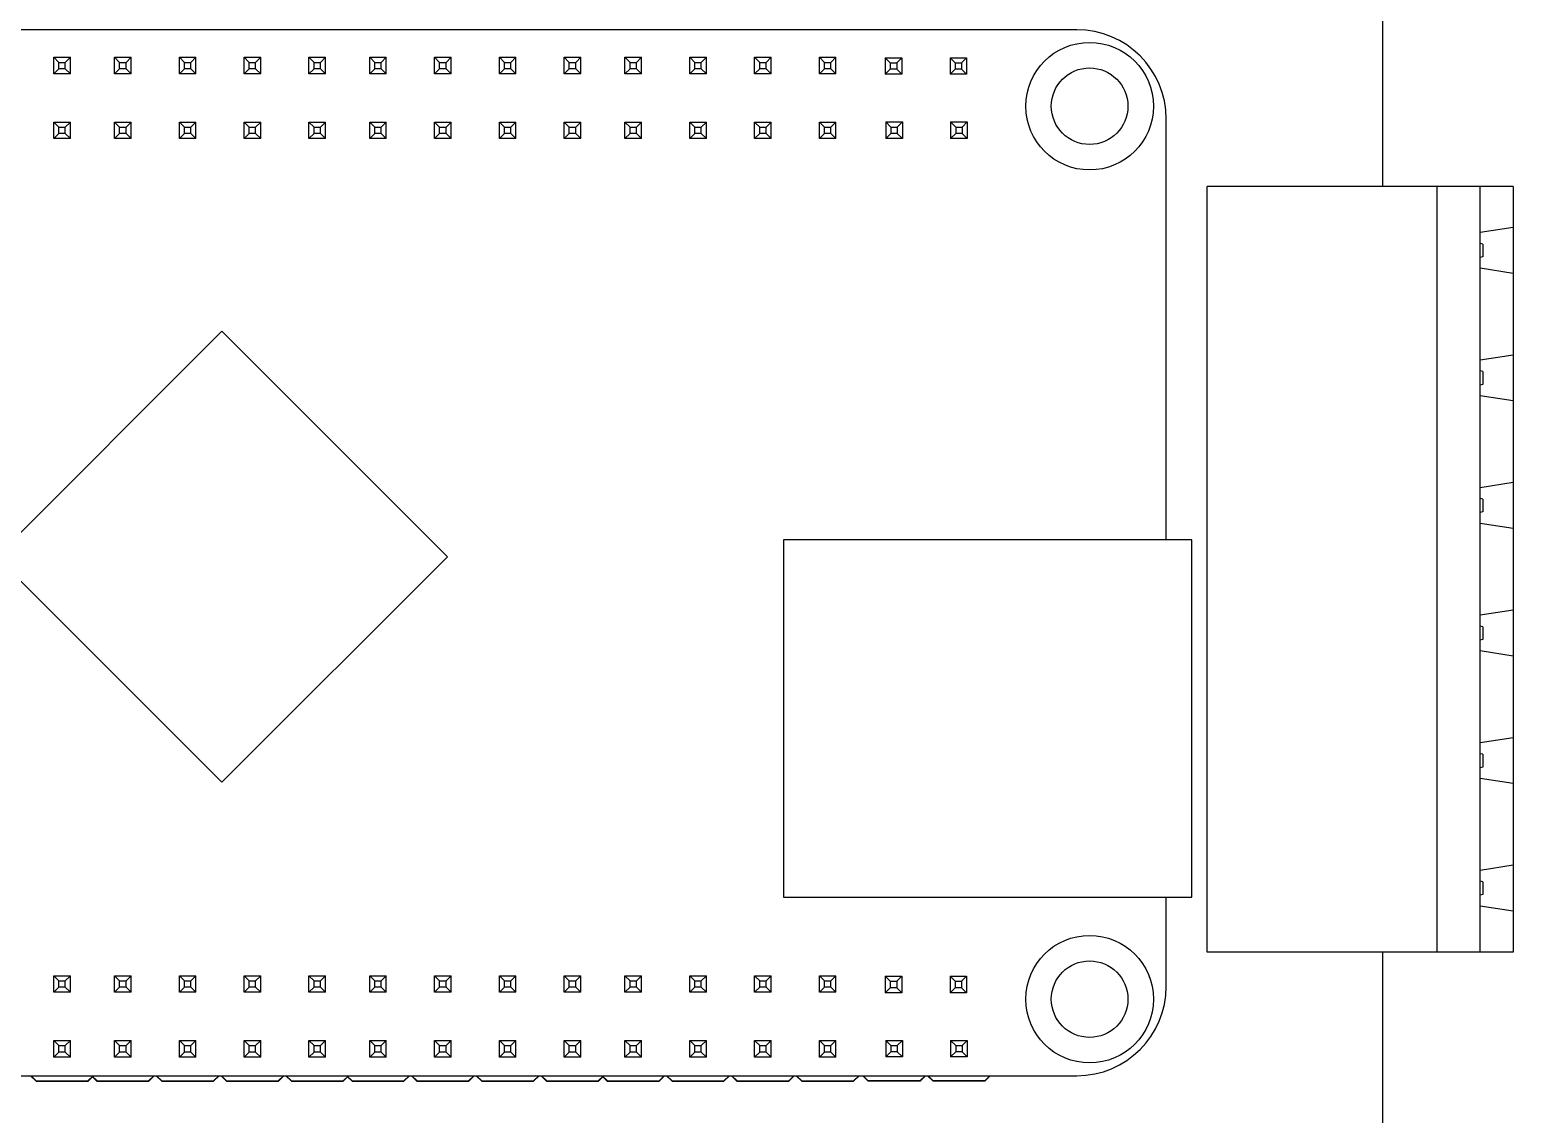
# Model space of a CAD drawing. Header units: millimetres. Extents: x 125 to 686, y 158 to 585.
# Drawn here: x 490.8 to 548.9, y 343 to 385.5 of the extents above; entities that cross this region are included whole.
import ezdxf

# ---------------------------------------------------------------- set-up
doc = ezdxf.new("R2010")
doc.units = ezdxf.units.MM

msp = doc.modelspace()

# ---------------------------------------------------------------- linework, layer by layer
at = {"color": 7, "linetype": 'Continuous', "lineweight": 25}
for p, q in [((543.787, 379.388), (543.787, 416.473)), ((531.799, 385.541), (469.799, 385.541)), ((491.911, 384.26), (491.711, 384.46)), ((491.711, 384.46), (492.361, 384.46)), ((491.711, 383.81), (491.711, 384.46)), ((492.161, 384.26), (492.361, 384.46)), ((492.361, 383.81), (492.361, 384.46)), ((494.291, 384.26), (494.091, 384.46)), ((494.091, 383.81), (494.091, 384.46)), ((494.091, 384.46), (494.741, 384.46)), ((494.541, 384.26), (494.741, 384.46)), ((494.741, 383.81), (494.741, 384.46)), ((496.831, 384.26), (496.631, 384.46)), ((496.631, 383.81), (496.631, 384.46)), ((496.631, 384.46), (497.281, 384.46)), ((497.081, 384.26), (497.281, 384.46)), ((497.281, 383.81), (497.281, 384.46)), ((499.371, 384.26), (499.171, 384.46)), ((499.171, 384.46), (499.821, 384.46)), ((499.171, 383.81), (499.171, 384.46)), ((499.621, 384.26), (499.821, 384.46)), ((499.821, 383.81), (499.821, 384.46)), ((501.911, 384.26), (501.711, 384.46)), ((501.711, 383.81), (501.711, 384.46)), ((501.711, 384.46), (502.361, 384.46)), ((502.161, 384.26), (502.361, 384.46)), ((502.361, 383.81), (502.361, 384.46)), ((504.291, 384.26), (504.091, 384.46)), ((504.091, 383.81), (504.091, 384.46)), ((504.091, 384.46), (504.741, 384.46)), ((504.541, 384.26), (504.741, 384.46)), ((504.741, 383.81), (504.741, 384.46)), ((506.831, 384.26), (506.631, 384.46)), ((506.631, 383.81), (506.631, 384.46)), ((506.631, 384.46), (507.281, 384.46)), ((507.081, 384.26), (507.281, 384.46)), ((507.281, 383.81), (507.281, 384.46)), ((509.371, 384.26), (509.171, 384.46)), ((509.171, 384.46), (509.821, 384.46)), ((509.171, 383.81), (509.171, 384.46)), ((509.621, 384.26), (509.821, 384.46)), ((509.821, 383.81), (509.821, 384.46)), ((511.911, 384.26), (511.711, 384.46)), ((511.711, 384.46), (512.361, 384.46)), ((511.711, 383.81), (511.711, 384.46)), ((512.161, 384.26), (512.361, 384.46)), ((512.361, 383.81), (512.361, 384.46)), ((514.291, 384.26), (514.091, 384.46)), ((514.091, 384.46), (514.741, 384.46)), ((514.091, 383.81), (514.091, 384.46)), ((514.541, 384.26), (514.741, 384.46)), ((514.741, 383.81), (514.741, 384.46)), ((516.831, 384.26), (516.631, 384.46)), ((516.631, 383.81), (516.631, 384.46)), ((516.631, 384.46), (517.281, 384.46)), ((517.081, 384.26), (517.281, 384.46)), ((517.281, 383.81), (517.281, 384.46)), ((519.371, 384.26), (519.171, 384.46)), ((519.171, 383.81), (519.171, 384.46)), ((519.171, 384.46), (519.821, 384.46)), ((519.621, 384.26), (519.821, 384.46)), ((519.821, 383.81), (519.821, 384.46)), ((521.911, 384.26), (521.711, 384.46)), ((521.711, 383.81), (521.711, 384.46)), ((521.711, 384.46), (522.361, 384.46)), ((522.161, 384.26), (522.361, 384.46)), ((522.361, 383.81), (522.361, 384.46)), ((524.489, 384.241), (524.289, 384.441)), ((524.289, 384.441), (524.939, 384.441)), ((524.289, 384.441), (524.289, 383.791)), ((524.939, 384.441), (524.739, 384.241)), ((524.939, 384.441), (524.939, 383.791)), ((527.029, 384.241), (526.829, 384.441)), ((526.829, 384.441), (526.829, 383.791)), ((526.829, 384.441), (527.479, 384.441)), ((527.479, 384.441), (527.279, 384.241)), ((527.479, 384.441), (527.479, 383.791)), ((491.711, 383.81), (491.911, 384.01)), ((492.361, 383.81), (491.711, 383.81)), ((491.911, 384.26), (492.161, 384.26)), ((491.911, 384.01), (491.911, 384.26)), ((492.161, 384.01), (491.911, 384.01)), ((492.161, 384.01), (492.161, 384.26)), ((492.161, 384.01), (492.361, 383.81)), ((494.091, 383.81), (494.291, 384.01)), ((494.741, 383.81), (494.091, 383.81)), ((494.291, 384.01), (494.291, 384.26)), ((494.291, 384.26), (494.541, 384.26)), ((494.541, 384.01), (494.291, 384.01)), ((494.541, 384.01), (494.541, 384.26)), ((494.541, 384.01), (494.741, 383.81)), ((496.631, 383.81), (496.831, 384.01)), ((497.281, 383.81), (496.631, 383.81)), ((496.831, 384.01), (496.831, 384.26)), ((496.831, 384.26), (497.081, 384.26)), ((497.081, 384.01), (496.831, 384.01)), ((497.081, 384.01), (497.081, 384.26)), ((497.081, 384.01), (497.281, 383.81)), ((499.171, 383.81), (499.371, 384.01)), ((499.821, 383.81), (499.171, 383.81)), ((499.371, 384.26), (499.621, 384.26)), ((499.371, 384.01), (499.371, 384.26)), ((499.621, 384.01), (499.371, 384.01)), ((499.621, 384.01), (499.621, 384.26)), ((499.621, 384.01), (499.821, 383.81)), ((501.711, 383.81), (501.911, 384.01)), ((502.361, 383.81), (501.711, 383.81)), ((501.911, 384.01), (501.911, 384.26)), ((501.911, 384.26), (502.161, 384.26)), ((502.161, 384.01), (501.911, 384.01)), ((502.161, 384.01), (502.161, 384.26)), ((502.161, 384.01), (502.361, 383.81)), ((504.091, 383.81), (504.291, 384.01)), ((504.741, 383.81), (504.091, 383.81)), ((504.291, 384.01), (504.291, 384.26)), ((504.291, 384.26), (504.541, 384.26)), ((504.541, 384.01), (504.291, 384.01)), ((504.541, 384.01), (504.541, 384.26)), ((504.541, 384.01), (504.741, 383.81)), ((506.631, 383.81), (506.831, 384.01)), ((507.281, 383.81), (506.631, 383.81)), ((506.831, 384.01), (506.831, 384.26)), ((506.831, 384.26), (507.081, 384.26)), ((507.081, 384.01), (506.831, 384.01)), ((507.081, 384.01), (507.081, 384.26)), ((507.081, 384.01), (507.281, 383.81)), ((509.171, 383.81), (509.371, 384.01)), ((509.821, 383.81), (509.171, 383.81)), ((509.371, 384.26), (509.621, 384.26)), ((509.371, 384.01), (509.371, 384.26)), ((509.621, 384.01), (509.371, 384.01)), ((509.621, 384.01), (509.621, 384.26)), ((509.621, 384.01), (509.821, 383.81)), ((511.711, 383.81), (511.911, 384.01)), ((512.361, 383.81), (511.711, 383.81)), ((511.911, 384.01), (511.911, 384.26)), ((511.911, 384.26), (512.161, 384.26)), ((512.161, 384.01), (511.911, 384.01)), ((512.161, 384.01), (512.161, 384.26)), ((512.161, 384.01), (512.361, 383.81)), ((514.091, 383.81), (514.291, 384.01)), ((514.741, 383.81), (514.091, 383.81)), ((514.291, 384.26), (514.541, 384.26)), ((514.291, 384.01), (514.291, 384.26)), ((514.541, 384.01), (514.291, 384.01)), ((514.541, 384.01), (514.541, 384.26)), ((514.541, 384.01), (514.741, 383.81)), ((516.631, 383.81), (516.831, 384.01)), ((517.281, 383.81), (516.631, 383.81)), ((516.831, 384.01), (516.831, 384.26)), ((516.831, 384.26), (517.081, 384.26)), ((517.081, 384.01), (516.831, 384.01)), ((517.081, 384.01), (517.081, 384.26)), ((517.081, 384.01), (517.281, 383.81)), ((519.171, 383.81), (519.371, 384.01)), ((519.821, 383.81), (519.171, 383.81)), ((519.371, 384.01), (519.371, 384.26)), ((519.371, 384.26), (519.621, 384.26)), ((519.621, 384.01), (519.371, 384.01)), ((519.621, 384.01), (519.621, 384.26)), ((519.621, 384.01), (519.821, 383.81)), ((521.711, 383.81), (521.911, 384.01)), ((522.361, 383.81), (521.711, 383.81)), ((521.911, 384.01), (521.911, 384.26)), ((521.911, 384.26), (522.161, 384.26)), ((522.161, 384.01), (521.911, 384.01)), ((522.161, 384.01), (522.161, 384.26)), ((522.161, 384.01), (522.361, 383.81)), ((524.489, 383.991), (524.289, 383.791)), ((524.939, 383.791), (524.289, 383.791)), ((524.489, 384.241), (524.739, 384.241)), ((524.489, 384.241), (524.489, 383.991)), ((524.739, 383.991), (524.489, 383.991)), ((524.739, 384.241), (524.739, 383.991)), ((524.739, 383.991), (524.939, 383.791)), ((527.029, 383.991), (526.829, 383.791)), ((527.479, 383.791), (526.829, 383.791)), ((527.029, 384.241), (527.029, 383.991)), ((527.029, 384.241), (527.279, 384.241)), ((527.279, 383.991), (527.029, 383.991)), ((527.279, 384.241), (527.279, 383.991)), ((527.279, 383.991), (527.479, 383.791)), ((535.299, 365.541), (535.299, 382.041)), ((491.911, 381.72), (491.711, 381.92)), ((491.711, 381.27), (491.711, 381.92)), ((491.711, 381.92), (492.361, 381.92)), ((491.711, 381.27), (491.911, 381.47)), ((491.911, 381.47), (491.911, 381.72)), ((491.911, 381.72), (492.161, 381.72)), ((492.161, 381.47), (491.911, 381.47)), ((492.161, 381.72), (492.361, 381.92)), ((492.161, 381.47), (492.161, 381.72)), ((492.161, 381.47), (492.361, 381.27)), ((492.361, 381.27), (492.361, 381.92)), ((494.291, 381.72), (494.091, 381.92)), ((494.091, 381.92), (494.741, 381.92)), ((494.091, 381.27), (494.091, 381.92)), ((494.091, 381.27), (494.291, 381.47)), ((494.291, 381.72), (494.541, 381.72)), ((494.291, 381.47), (494.291, 381.72)), ((494.541, 381.47), (494.291, 381.47)), ((494.541, 381.72), (494.741, 381.92)), ((494.541, 381.47), (494.541, 381.72)), ((494.541, 381.47), (494.741, 381.27)), ((494.741, 381.27), (494.741, 381.92)), ((496.831, 381.72), (496.631, 381.92)), ((496.631, 381.27), (496.631, 381.92)), ((496.631, 381.92), (497.281, 381.92)), ((496.631, 381.27), (496.831, 381.47)), ((496.831, 381.47), (496.831, 381.72)), ((496.831, 381.72), (497.081, 381.72)), ((497.081, 381.47), (496.831, 381.47)), ((497.081, 381.72), (497.281, 381.92)), ((497.081, 381.47), (497.081, 381.72)), ((497.081, 381.47), (497.281, 381.27)), ((497.281, 381.27), (497.281, 381.92)), ((499.371, 381.72), (499.171, 381.92)), ((499.171, 381.27), (499.171, 381.92)), ((499.171, 381.92), (499.821, 381.92)), ((499.171, 381.27), (499.371, 381.47)), ((499.371, 381.47), (499.371, 381.72)), ((499.371, 381.72), (499.621, 381.72)), ((499.621, 381.47), (499.371, 381.47)), ((499.621, 381.72), (499.821, 381.92)), ((499.621, 381.47), (499.621, 381.72)), ((499.621, 381.47), (499.821, 381.27)), ((499.821, 381.27), (499.821, 381.92)), ((501.911, 381.72), (501.711, 381.92)), ((501.711, 381.27), (501.711, 381.92)), ((501.711, 381.92), (502.361, 381.92)), ((501.711, 381.27), (501.911, 381.47)), ((501.911, 381.47), (501.911, 381.72)), ((501.911, 381.72), (502.161, 381.72)), ((502.161, 381.47), (501.911, 381.47)), ((502.161, 381.72), (502.361, 381.92)), ((502.161, 381.47), (502.161, 381.72)), ((502.161, 381.47), (502.361, 381.27)), ((502.361, 381.27), (502.361, 381.92)), ((504.291, 381.72), (504.091, 381.92)), ((504.091, 381.27), (504.091, 381.92)), ((504.091, 381.92), (504.741, 381.92)), ((504.091, 381.27), (504.291, 381.47)), ((504.291, 381.47), (504.291, 381.72)), ((504.291, 381.72), (504.541, 381.72)), ((504.541, 381.47), (504.291, 381.47)), ((504.541, 381.72), (504.741, 381.92)), ((504.541, 381.47), (504.541, 381.72)), ((504.541, 381.47), (504.741, 381.27)), ((504.741, 381.27), (504.741, 381.92)), ((506.831, 381.72), (506.631, 381.92)), ((506.631, 381.92), (507.281, 381.92)), ((506.631, 381.27), (506.631, 381.92)), ((506.631, 381.27), (506.831, 381.47)), ((506.831, 381.47), (506.831, 381.72)), ((506.831, 381.72), (507.081, 381.72)), ((507.081, 381.47), (506.831, 381.47)), ((507.081, 381.72), (507.281, 381.92)), ((507.081, 381.47), (507.081, 381.72)), ((507.081, 381.47), (507.281, 381.27)), ((507.281, 381.27), (507.281, 381.92)), ((509.371, 381.72), (509.171, 381.92)), ((509.171, 381.27), (509.171, 381.92)), ((509.171, 381.92), (509.821, 381.92)), ((509.171, 381.27), (509.371, 381.47)), ((509.371, 381.47), (509.371, 381.72)), ((509.371, 381.72), (509.621, 381.72)), ((509.621, 381.47), (509.371, 381.47)), ((509.621, 381.72), (509.821, 381.92)), ((509.621, 381.47), (509.621, 381.72)), ((509.621, 381.47), (509.821, 381.27)), ((509.821, 381.27), (509.821, 381.92)), ((511.911, 381.72), (511.711, 381.92)), ((511.711, 381.27), (511.711, 381.92)), ((511.711, 381.92), (512.361, 381.92)), ((511.711, 381.27), (511.911, 381.47)), ((511.911, 381.47), (511.911, 381.72)), ((511.911, 381.72), (512.161, 381.72)), ((512.161, 381.47), (511.911, 381.47)), ((512.161, 381.72), (512.361, 381.92)), ((512.161, 381.47), (512.161, 381.72)), ((512.161, 381.47), (512.361, 381.27)), ((512.361, 381.27), (512.361, 381.92)), ((514.291, 381.72), (514.091, 381.92)), ((514.091, 381.27), (514.091, 381.92)), ((514.091, 381.92), (514.741, 381.92)), ((514.091, 381.27), (514.291, 381.47)), ((514.291, 381.47), (514.291, 381.72)), ((514.291, 381.72), (514.541, 381.72)), ((514.541, 381.47), (514.291, 381.47)), ((514.541, 381.72), (514.741, 381.92)), ((514.541, 381.47), (514.541, 381.72)), ((514.541, 381.47), (514.741, 381.27)), ((514.741, 381.27), (514.741, 381.92)), ((516.831, 381.72), (516.631, 381.92)), ((516.631, 381.27), (516.631, 381.92)), ((516.631, 381.92), (517.281, 381.92)), ((516.631, 381.27), (516.831, 381.47)), ((516.831, 381.47), (516.831, 381.72)), ((516.831, 381.72), (517.081, 381.72)), ((517.081, 381.47), (516.831, 381.47)), ((517.081, 381.72), (517.281, 381.92)), ((517.081, 381.47), (517.081, 381.72)), ((517.081, 381.47), (517.281, 381.27)), ((517.281, 381.27), (517.281, 381.92)), ((519.371, 381.72), (519.171, 381.92)), ((519.171, 381.27), (519.171, 381.92)), ((519.171, 381.92), (519.821, 381.92)), ((519.171, 381.27), (519.371, 381.47)), ((519.371, 381.47), (519.371, 381.72)), ((519.371, 381.72), (519.621, 381.72)), ((519.621, 381.47), (519.371, 381.47)), ((519.621, 381.72), (519.821, 381.92)), ((519.621, 381.47), (519.621, 381.72)), ((519.621, 381.47), (519.821, 381.27)), ((519.821, 381.27), (519.821, 381.92)), ((521.911, 381.72), (521.711, 381.92)), ((521.711, 381.27), (521.711, 381.92)), ((521.711, 381.92), (522.361, 381.92)), ((521.711, 381.27), (521.911, 381.47)), ((521.911, 381.47), (521.911, 381.72)), ((521.911, 381.72), (522.161, 381.72)), ((522.161, 381.47), (521.911, 381.47)), ((522.161, 381.72), (522.361, 381.92)), ((522.161, 381.47), (522.161, 381.72)), ((522.161, 381.47), (522.361, 381.27)), ((522.361, 381.27), (522.361, 381.92)), ((524.514, 381.726), (524.314, 381.926)), ((524.314, 381.926), (524.964, 381.926)), ((524.314, 381.926), (524.314, 381.276)), ((524.514, 381.476), (524.314, 381.276)), ((524.514, 381.726), (524.764, 381.726)), ((524.514, 381.726), (524.514, 381.476)), ((524.764, 381.476), (524.514, 381.476)), ((524.964, 381.926), (524.764, 381.726)), ((524.764, 381.726), (524.764, 381.476)), ((524.764, 381.476), (524.964, 381.276)), ((524.964, 381.926), (524.964, 381.276)), ((527.054, 381.726), (526.854, 381.926)), ((526.854, 381.926), (526.854, 381.276)), ((526.854, 381.926), (527.504, 381.926)), ((527.054, 381.476), (526.854, 381.276)), ((527.054, 381.726), (527.054, 381.476)), ((527.054, 381.726), (527.304, 381.726)), ((527.304, 381.476), (527.054, 381.476)), ((527.504, 381.926), (527.304, 381.726)), ((527.304, 381.726), (527.304, 381.476)), ((527.304, 381.476), (527.504, 381.276)), ((527.504, 381.926), (527.504, 381.276)), ((492.361, 381.27), (491.711, 381.27)), ((494.741, 381.27), (494.091, 381.27)), ((497.281, 381.27), (496.631, 381.27)), ((499.821, 381.27), (499.171, 381.27)), ((502.361, 381.27), (501.711, 381.27)), ((504.741, 381.27), (504.091, 381.27)), ((507.281, 381.27), (506.631, 381.27)), ((509.821, 381.27), (509.171, 381.27)), ((512.361, 381.27), (511.711, 381.27)), ((514.741, 381.27), (514.091, 381.27)), ((517.281, 381.27), (516.631, 381.27)), ((519.821, 381.27), (519.171, 381.27)), ((522.361, 381.27), (521.711, 381.27)), ((524.964, 381.276), (524.314, 381.276)), ((527.504, 381.276), (526.854, 381.276)), ((548.902, 379.388), (536.902, 379.388)), ((536.902, 349.388), (536.902, 379.388)), ((545.902, 379.388), (545.902, 349.388)), ((547.602, 349.388), (547.602, 379.388)), ((548.902, 379.388), (548.902, 349.388)), ((548.902, 377.788), (547.602, 377.588)), ((547.702, 377.138), (547.602, 377.163)), ((547.702, 377.138), (547.702, 376.638)), ((547.702, 376.638), (547.602, 376.613)), ((548.902, 375.988), (547.602, 376.188)), ((498.299, 373.719), (489.46, 364.88)), ((507.138, 364.88), (498.299, 373.719)), ((548.902, 372.788), (547.602, 372.588)), ((547.702, 372.138), (547.602, 372.163)), ((547.702, 372.138), (547.702, 371.638)), ((547.702, 371.638), (547.602, 371.613)), ((548.902, 370.988), (547.602, 371.188)), ((548.902, 367.788), (547.602, 367.588)), ((547.702, 367.138), (547.602, 367.163)), ((547.702, 367.138), (547.702, 366.638)), ((547.702, 366.638), (547.602, 366.613)), ((548.902, 365.988), (547.602, 366.188)), ((520.299, 365.541), (520.299, 351.541)), ((536.299, 365.541), (520.299, 365.541)), ((536.299, 351.541), (536.299, 365.541)), ((489.46, 364.88), (498.299, 356.041)), ((498.299, 356.041), (507.138, 364.88)), ((548.902, 362.788), (547.602, 362.588)), ((547.702, 362.138), (547.602, 362.163)), ((547.702, 361.638), (547.602, 361.613)), ((547.702, 362.138), (547.702, 361.638)), ((548.902, 360.988), (547.602, 361.188)), ((548.902, 357.788), (547.602, 357.588)), ((547.702, 357.138), (547.602, 357.163)), ((547.702, 357.138), (547.702, 356.638)), ((547.702, 356.638), (547.602, 356.613)), ((548.902, 355.988), (547.602, 356.188)), ((548.902, 352.788), (547.602, 352.588)), ((547.702, 352.138), (547.602, 352.163)), ((547.702, 352.138), (547.702, 351.638)), ((520.299, 351.541), (536.299, 351.541)), ((535.299, 348.041), (535.299, 351.541)), ((547.702, 351.638), (547.602, 351.613)), ((548.902, 350.988), (547.602, 351.188)), ((548.902, 349.388), (536.902, 349.388)), ((543.787, 306.473), (543.787, 349.388)), ((491.911, 348.26), (491.711, 348.46)), ((491.711, 348.46), (492.361, 348.46)), ((491.711, 347.81), (491.711, 348.46)), ((491.911, 348.26), (492.161, 348.26)), ((491.911, 348.01), (491.911, 348.26)), ((492.161, 348.26), (492.361, 348.46)), ((492.161, 348.01), (492.161, 348.26)), ((492.361, 347.81), (492.361, 348.46)), ((494.291, 348.26), (494.091, 348.46)), ((494.091, 348.46), (494.741, 348.46)), ((494.091, 347.81), (494.091, 348.46)), ((494.291, 348.01), (494.291, 348.26)), ((494.291, 348.26), (494.541, 348.26)), ((494.541, 348.26), (494.741, 348.46)), ((494.541, 348.01), (494.541, 348.26)), ((494.741, 347.81), (494.741, 348.46)), ((496.831, 348.26), (496.631, 348.46)), ((496.631, 348.46), (497.281, 348.46)), ((496.631, 347.81), (496.631, 348.46)), ((496.831, 348.01), (496.831, 348.26)), ((496.831, 348.26), (497.081, 348.26)), ((497.081, 348.26), (497.281, 348.46)), ((497.081, 348.01), (497.081, 348.26)), ((497.281, 347.81), (497.281, 348.46)), ((499.371, 348.26), (499.171, 348.46)), ((499.171, 348.46), (499.821, 348.46)), ((499.171, 347.81), (499.171, 348.46)), ((499.371, 348.01), (499.371, 348.26)), ((499.371, 348.26), (499.621, 348.26)), ((499.621, 348.26), (499.821, 348.46)), ((499.621, 348.01), (499.621, 348.26)), ((499.821, 347.81), (499.821, 348.46)), ((501.911, 348.26), (501.711, 348.46)), ((501.711, 348.46), (502.361, 348.46)), ((501.711, 347.81), (501.711, 348.46)), ((501.911, 348.01), (501.911, 348.26)), ((501.911, 348.26), (502.161, 348.26)), ((502.161, 348.26), (502.361, 348.46)), ((502.161, 348.01), (502.161, 348.26)), ((502.361, 347.81), (502.361, 348.46)), ((504.291, 348.26), (504.091, 348.46)), ((504.091, 348.46), (504.741, 348.46)), ((504.091, 347.81), (504.091, 348.46)), ((504.291, 348.26), (504.541, 348.26)), ((504.291, 348.01), (504.291, 348.26)), ((504.541, 348.26), (504.741, 348.46)), ((504.541, 348.01), (504.541, 348.26)), ((504.741, 347.81), (504.741, 348.46)), ((506.831, 348.26), (506.631, 348.46)), ((506.631, 347.81), (506.631, 348.46)), ((506.631, 348.46), (507.281, 348.46)), ((506.831, 348.01), (506.831, 348.26)), ((506.831, 348.26), (507.081, 348.26)), ((507.081, 348.26), (507.281, 348.46)), ((507.081, 348.01), (507.081, 348.26)), ((507.281, 347.81), (507.281, 348.46)), ((509.371, 348.26), (509.171, 348.46)), ((509.171, 348.46), (509.821, 348.46)), ((509.171, 347.81), (509.171, 348.46)), ((509.371, 348.26), (509.621, 348.26)), ((509.371, 348.01), (509.371, 348.26)), ((509.621, 348.26), (509.821, 348.46)), ((509.621, 348.01), (509.621, 348.26)), ((509.821, 347.81), (509.821, 348.46)), ((511.911, 348.26), (511.711, 348.46)), ((511.711, 348.46), (512.361, 348.46)), ((511.711, 347.81), (511.711, 348.46)), ((511.911, 348.26), (512.161, 348.26)), ((511.911, 348.01), (511.911, 348.26)), ((512.161, 348.26), (512.361, 348.46)), ((512.161, 348.01), (512.161, 348.26)), ((512.361, 347.81), (512.361, 348.46)), ((514.291, 348.26), (514.091, 348.46)), ((514.091, 347.81), (514.091, 348.46)), ((514.091, 348.46), (514.741, 348.46)), ((514.291, 348.01), (514.291, 348.26)), ((514.291, 348.26), (514.541, 348.26)), ((514.541, 348.26), (514.741, 348.46)), ((514.541, 348.01), (514.541, 348.26)), ((514.741, 347.81), (514.741, 348.46)), ((516.831, 348.26), (516.631, 348.46)), ((516.631, 347.81), (516.631, 348.46)), ((516.631, 348.46), (517.281, 348.46)), ((516.831, 348.01), (516.831, 348.26)), ((516.831, 348.26), (517.081, 348.26)), ((517.081, 348.26), (517.281, 348.46)), ((517.081, 348.01), (517.081, 348.26)), ((517.281, 347.81), (517.281, 348.46)), ((519.371, 348.26), (519.171, 348.46)), ((519.171, 347.81), (519.171, 348.46)), ((519.171, 348.46), (519.821, 348.46)), ((519.371, 348.01), (519.371, 348.26)), ((519.371, 348.26), (519.621, 348.26)), ((519.621, 348.26), (519.821, 348.46)), ((519.621, 348.01), (519.621, 348.26)), ((519.821, 347.81), (519.821, 348.46)), ((521.911, 348.26), (521.711, 348.46)), ((521.711, 348.46), (522.361, 348.46)), ((521.711, 347.81), (521.711, 348.46)), ((521.911, 348.01), (521.911, 348.26)), ((521.911, 348.26), (522.161, 348.26)), ((522.161, 348.26), (522.361, 348.46)), ((522.161, 348.01), (522.161, 348.26)), ((522.361, 347.81), (522.361, 348.46)), ((524.489, 348.241), (524.289, 348.441)), ((524.289, 348.441), (524.939, 348.441)), ((524.289, 348.441), (524.289, 347.791)), ((524.489, 348.241), (524.739, 348.241)), ((524.489, 348.241), (524.489, 347.991)), ((524.939, 348.441), (524.739, 348.241)), ((524.739, 348.241), (524.739, 347.991)), ((524.939, 348.441), (524.939, 347.791)), ((527.029, 348.241), (526.829, 348.441)), ((526.829, 348.441), (526.829, 347.791)), ((526.829, 348.441), (527.479, 348.441)), ((527.029, 348.241), (527.029, 347.991)), ((527.029, 348.241), (527.279, 348.241)), ((527.479, 348.441), (527.279, 348.241)), ((527.279, 348.241), (527.279, 347.991)), ((527.479, 348.441), (527.479, 347.791)), ((491.711, 347.81), (491.911, 348.01)), ((492.361, 347.81), (491.711, 347.81)), ((492.161, 348.01), (491.911, 348.01)), ((492.161, 348.01), (492.361, 347.81)), ((494.091, 347.81), (494.291, 348.01)), ((494.741, 347.81), (494.091, 347.81)), ((494.541, 348.01), (494.291, 348.01)), ((494.541, 348.01), (494.741, 347.81)), ((496.631, 347.81), (496.831, 348.01)), ((497.281, 347.81), (496.631, 347.81)), ((497.081, 348.01), (496.831, 348.01)), ((497.081, 348.01), (497.281, 347.81)), ((499.171, 347.81), (499.371, 348.01)), ((499.821, 347.81), (499.171, 347.81)), ((499.621, 348.01), (499.371, 348.01)), ((499.621, 348.01), (499.821, 347.81)), ((501.711, 347.81), (501.911, 348.01)), ((502.361, 347.81), (501.711, 347.81)), ((502.161, 348.01), (501.911, 348.01)), ((502.161, 348.01), (502.361, 347.81)), ((504.091, 347.81), (504.291, 348.01)), ((504.741, 347.81), (504.091, 347.81)), ((504.541, 348.01), (504.291, 348.01)), ((504.541, 348.01), (504.741, 347.81)), ((506.631, 347.81), (506.831, 348.01)), ((507.281, 347.81), (506.631, 347.81)), ((507.081, 348.01), (506.831, 348.01)), ((507.081, 348.01), (507.281, 347.81)), ((509.171, 347.81), (509.371, 348.01)), ((509.821, 347.81), (509.171, 347.81)), ((509.621, 348.01), (509.371, 348.01)), ((509.621, 348.01), (509.821, 347.81)), ((511.711, 347.81), (511.911, 348.01)), ((512.361, 347.81), (511.711, 347.81)), ((512.161, 348.01), (511.911, 348.01)), ((512.161, 348.01), (512.361, 347.81)), ((514.091, 347.81), (514.291, 348.01)), ((514.741, 347.81), (514.091, 347.81)), ((514.541, 348.01), (514.291, 348.01)), ((514.541, 348.01), (514.741, 347.81)), ((516.631, 347.81), (516.831, 348.01)), ((517.281, 347.81), (516.631, 347.81)), ((517.081, 348.01), (516.831, 348.01)), ((517.081, 348.01), (517.281, 347.81)), ((519.171, 347.81), (519.371, 348.01)), ((519.821, 347.81), (519.171, 347.81)), ((519.621, 348.01), (519.371, 348.01)), ((519.621, 348.01), (519.821, 347.81)), ((521.711, 347.81), (521.911, 348.01)), ((522.361, 347.81), (521.711, 347.81)), ((522.161, 348.01), (521.911, 348.01)), ((522.161, 348.01), (522.361, 347.81)), ((524.489, 347.991), (524.289, 347.791)), ((524.939, 347.791), (524.289, 347.791)), ((524.739, 347.991), (524.489, 347.991)), ((524.739, 347.991), (524.939, 347.791)), ((527.029, 347.991), (526.829, 347.791)), ((527.479, 347.791), (526.829, 347.791)), ((527.279, 347.991), (527.029, 347.991)), ((527.279, 347.991), (527.479, 347.791)), ((491.911, 345.72), (491.711, 345.92)), ((491.711, 345.92), (492.361, 345.92)), ((491.711, 345.27), (491.711, 345.92)), ((492.161, 345.72), (492.361, 345.92)), ((492.361, 345.27), (492.361, 345.92)), ((494.291, 345.72), (494.091, 345.92)), ((494.091, 345.92), (494.741, 345.92)), ((494.091, 345.27), (494.091, 345.92)), ((494.541, 345.72), (494.741, 345.92)), ((494.741, 345.27), (494.741, 345.92)), ((496.831, 345.72), (496.631, 345.92)), ((496.631, 345.27), (496.631, 345.92)), ((496.631, 345.92), (497.281, 345.92)), ((497.081, 345.72), (497.281, 345.92)), ((497.281, 345.27), (497.281, 345.92)), ((499.371, 345.72), (499.171, 345.92)), ((499.171, 345.27), (499.171, 345.92)), ((499.171, 345.92), (499.821, 345.92)), ((499.621, 345.72), (499.821, 345.92)), ((499.821, 345.27), (499.821, 345.92)), ((501.911, 345.72), (501.711, 345.92)), ((501.711, 345.92), (502.361, 345.92)), ((501.711, 345.27), (501.711, 345.92)), ((502.161, 345.72), (502.361, 345.92)), ((502.361, 345.27), (502.361, 345.92)), ((504.291, 345.72), (504.091, 345.92)), ((504.091, 345.92), (504.741, 345.92)), ((504.091, 345.27), (504.091, 345.92)), ((504.541, 345.72), (504.741, 345.92)), ((504.741, 345.27), (504.741, 345.92)), ((506.831, 345.72), (506.631, 345.92)), ((506.631, 345.92), (507.281, 345.92)), ((506.631, 345.27), (506.631, 345.92)), ((507.081, 345.72), (507.281, 345.92)), ((507.281, 345.27), (507.281, 345.92)), ((509.371, 345.72), (509.171, 345.92)), ((509.171, 345.27), (509.171, 345.92)), ((509.171, 345.92), (509.821, 345.92)), ((509.621, 345.72), (509.821, 345.92)), ((509.821, 345.27), (509.821, 345.92)), ((511.911, 345.72), (511.711, 345.92)), ((511.711, 345.92), (512.361, 345.92)), ((511.711, 345.27), (511.711, 345.92)), ((512.161, 345.72), (512.361, 345.92)), ((512.361, 345.27), (512.361, 345.92)), ((514.291, 345.72), (514.091, 345.92)), ((514.091, 345.92), (514.741, 345.92)), ((514.091, 345.27), (514.091, 345.92)), ((514.541, 345.72), (514.741, 345.92)), ((514.741, 345.27), (514.741, 345.92)), ((516.831, 345.72), (516.631, 345.92)), ((516.631, 345.92), (517.281, 345.92)), ((516.631, 345.27), (516.631, 345.92)), ((517.081, 345.72), (517.281, 345.92)), ((517.281, 345.27), (517.281, 345.92)), ((519.371, 345.72), (519.171, 345.92)), ((519.171, 345.27), (519.171, 345.92)), ((519.171, 345.92), (519.821, 345.92)), ((519.621, 345.72), (519.821, 345.92)), ((519.821, 345.27), (519.821, 345.92)), ((521.911, 345.72), (521.711, 345.92)), ((521.711, 345.92), (522.361, 345.92)), ((521.711, 345.27), (521.711, 345.92)), ((522.161, 345.72), (522.361, 345.92)), ((522.361, 345.27), (522.361, 345.92)), ((524.514, 345.726), (524.314, 345.926)), ((524.314, 345.926), (524.964, 345.926)), ((524.314, 345.926), (524.314, 345.276)), ((524.964, 345.926), (524.764, 345.726)), ((524.964, 345.926), (524.964, 345.276)), ((527.054, 345.726), (526.854, 345.926)), ((526.854, 345.926), (527.504, 345.926)), ((526.854, 345.926), (526.854, 345.276)), ((527.504, 345.926), (527.304, 345.726)), ((527.504, 345.926), (527.504, 345.276)), ((491.711, 345.27), (491.911, 345.47)), ((491.911, 345.72), (492.161, 345.72)), ((491.911, 345.47), (491.911, 345.72)), ((492.161, 345.47), (491.911, 345.47)), ((492.161, 345.47), (492.161, 345.72)), ((492.161, 345.47), (492.361, 345.27)), ((494.091, 345.27), (494.291, 345.47)), ((494.291, 345.72), (494.541, 345.72)), ((494.291, 345.47), (494.291, 345.72)), ((494.541, 345.47), (494.291, 345.47)), ((494.541, 345.47), (494.541, 345.72)), ((494.541, 345.47), (494.741, 345.27)), ((496.631, 345.27), (496.831, 345.47)), ((496.831, 345.47), (496.831, 345.72)), ((496.831, 345.72), (497.081, 345.72)), ((497.081, 345.47), (496.831, 345.47)), ((497.081, 345.47), (497.081, 345.72)), ((497.081, 345.47), (497.281, 345.27)), ((499.171, 345.27), (499.371, 345.47)), ((499.371, 345.47), (499.371, 345.72)), ((499.371, 345.72), (499.621, 345.72)), ((499.621, 345.47), (499.371, 345.47)), ((499.621, 345.47), (499.621, 345.72)), ((499.621, 345.47), (499.821, 345.27)), ((501.711, 345.27), (501.911, 345.47)), ((501.911, 345.72), (502.161, 345.72)), ((501.911, 345.47), (501.911, 345.72)), ((502.161, 345.47), (501.911, 345.47)), ((502.161, 345.47), (502.161, 345.72)), ((502.161, 345.47), (502.361, 345.27)), ((504.091, 345.27), (504.291, 345.47)), ((504.291, 345.72), (504.541, 345.72)), ((504.291, 345.47), (504.291, 345.72)), ((504.541, 345.47), (504.291, 345.47)), ((504.541, 345.47), (504.541, 345.72)), ((504.541, 345.47), (504.741, 345.27)), ((506.631, 345.27), (506.831, 345.47)), ((506.831, 345.72), (507.081, 345.72)), ((506.831, 345.47), (506.831, 345.72)), ((507.081, 345.47), (506.831, 345.47)), ((507.081, 345.47), (507.081, 345.72)), ((507.081, 345.47), (507.281, 345.27)), ((509.171, 345.27), (509.371, 345.47)), ((509.371, 345.47), (509.371, 345.72)), ((509.371, 345.72), (509.621, 345.72)), ((509.621, 345.47), (509.371, 345.47)), ((509.621, 345.47), (509.621, 345.72)), ((509.621, 345.47), (509.821, 345.27)), ((511.711, 345.27), (511.911, 345.47)), ((511.911, 345.72), (512.161, 345.72)), ((511.911, 345.47), (511.911, 345.72)), ((512.161, 345.47), (511.911, 345.47)), ((512.161, 345.47), (512.161, 345.72)), ((512.161, 345.47), (512.361, 345.27)), ((514.091, 345.27), (514.291, 345.47)), ((514.291, 345.72), (514.541, 345.72)), ((514.291, 345.47), (514.291, 345.72)), ((514.541, 345.47), (514.291, 345.47)), ((514.541, 345.47), (514.541, 345.72)), ((514.541, 345.47), (514.741, 345.27)), ((516.631, 345.27), (516.831, 345.47)), ((516.831, 345.72), (517.081, 345.72)), ((516.831, 345.47), (516.831, 345.72)), ((517.081, 345.47), (516.831, 345.47)), ((517.081, 345.47), (517.081, 345.72)), ((517.081, 345.47), (517.281, 345.27)), ((519.171, 345.27), (519.371, 345.47)), ((519.371, 345.47), (519.371, 345.72)), ((519.371, 345.72), (519.621, 345.72)), ((519.621, 345.47), (519.371, 345.47)), ((519.621, 345.47), (519.621, 345.72)), ((519.621, 345.47), (519.821, 345.27)), ((521.711, 345.27), (521.911, 345.47)), ((521.911, 345.72), (522.161, 345.72)), ((521.911, 345.47), (521.911, 345.72)), ((522.161, 345.47), (521.911, 345.47)), ((522.161, 345.47), (522.161, 345.72)), ((522.161, 345.47), (522.361, 345.27)), ((524.514, 345.476), (524.314, 345.276)), ((524.514, 345.726), (524.514, 345.476)), ((524.514, 345.726), (524.764, 345.726)), ((524.764, 345.476), (524.514, 345.476)), ((524.764, 345.726), (524.764, 345.476)), ((524.764, 345.476), (524.964, 345.276)), ((527.054, 345.476), (526.854, 345.276)), ((527.054, 345.726), (527.304, 345.726)), ((527.054, 345.726), (527.054, 345.476)), ((527.304, 345.476), (527.054, 345.476)), ((527.304, 345.726), (527.304, 345.476)), ((527.304, 345.476), (527.504, 345.276)), ((492.361, 345.27), (491.711, 345.27)), ((494.741, 345.27), (494.091, 345.27)), ((497.281, 345.27), (496.631, 345.27)), ((499.821, 345.27), (499.171, 345.27)), ((502.361, 345.27), (501.711, 345.27)), ((504.741, 345.27), (504.091, 345.27)), ((507.281, 345.27), (506.631, 345.27)), ((509.821, 345.27), (509.171, 345.27)), ((512.361, 345.27), (511.711, 345.27)), ((514.741, 345.27), (514.091, 345.27)), ((517.281, 345.27), (516.631, 345.27)), ((519.821, 345.27), (519.171, 345.27)), ((522.361, 345.27), (521.711, 345.27)), ((524.964, 345.276), (524.314, 345.276)), ((527.504, 345.276), (526.854, 345.276)), ((469.799, 344.541), (531.799, 344.541)), ((490.805, 344.541), (491.02, 344.325)), ((490.819, 344.541), (491.025, 344.335)), ((491.025, 344.335), (491.02, 344.325)), ((491.02, 344.325), (493.052, 344.325)), ((491.025, 344.335), (493.048, 344.335)), ((493.254, 344.541), (493.048, 344.335)), ((493.048, 344.335), (493.052, 344.325)), ((493.226, 344.499), (493.052, 344.325)), ((493.199, 344.541), (493.405, 344.335)), ((493.226, 344.499), (493.4, 344.325)), ((493.405, 344.335), (493.4, 344.325)), ((493.4, 344.325), (495.432, 344.325)), ((493.405, 344.335), (495.428, 344.335)), ((495.634, 344.541), (495.428, 344.335)), ((495.428, 344.335), (495.432, 344.325)), ((495.648, 344.541), (495.432, 344.325)), ((495.725, 344.541), (495.94, 344.325)), ((495.739, 344.541), (495.945, 344.335)), ((495.945, 344.335), (495.94, 344.325)), ((495.94, 344.325), (497.972, 344.325)), ((495.945, 344.335), (497.968, 344.335)), ((498.174, 344.541), (497.968, 344.335)), ((497.968, 344.335), (497.972, 344.325)), ((498.188, 344.541), (497.972, 344.325)), ((498.265, 344.541), (498.48, 344.325)), ((498.279, 344.541), (498.485, 344.335)), ((498.485, 344.335), (498.48, 344.325)), ((498.48, 344.325), (500.512, 344.325)), ((498.485, 344.335), (500.508, 344.335)), ((500.714, 344.541), (500.508, 344.335)), ((500.508, 344.335), (500.512, 344.325)), ((500.728, 344.541), (500.512, 344.325)), ((500.805, 344.541), (501.02, 344.325)), ((500.819, 344.541), (501.025, 344.335)), ((501.025, 344.335), (501.02, 344.325)), ((501.02, 344.325), (503.052, 344.325)), ((501.025, 344.335), (503.048, 344.335)), ((503.254, 344.541), (503.048, 344.335)), ((503.048, 344.335), (503.052, 344.325)), ((503.226, 344.499), (503.052, 344.325)), ((503.199, 344.541), (503.405, 344.335)), ((503.226, 344.499), (503.4, 344.325)), ((503.405, 344.335), (503.4, 344.325)), ((503.4, 344.325), (505.432, 344.325)), ((503.405, 344.335), (505.428, 344.335)), ((505.634, 344.541), (505.428, 344.335)), ((505.428, 344.335), (505.432, 344.325)), ((505.648, 344.541), (505.432, 344.325)), ((505.725, 344.541), (505.94, 344.325)), ((505.739, 344.541), (505.945, 344.335)), ((505.945, 344.335), (505.94, 344.325)), ((505.94, 344.325), (507.972, 344.325)), ((505.945, 344.335), (507.968, 344.335)), ((508.174, 344.541), (507.968, 344.335)), ((507.968, 344.335), (507.972, 344.325)), ((508.188, 344.541), (507.972, 344.325)), ((508.265, 344.541), (508.48, 344.325)), ((508.279, 344.541), (508.485, 344.335)), ((508.485, 344.335), (508.48, 344.325)), ((508.48, 344.325), (510.512, 344.325)), ((508.485, 344.335), (510.508, 344.335)), ((510.714, 344.541), (510.508, 344.335)), ((510.508, 344.335), (510.512, 344.325)), ((510.728, 344.541), (510.512, 344.325)), ((510.805, 344.541), (511.02, 344.325)), ((510.819, 344.541), (511.025, 344.335)), ((511.025, 344.335), (511.02, 344.325)), ((511.02, 344.325), (513.052, 344.325)), ((511.025, 344.335), (513.048, 344.335)), ((513.254, 344.541), (513.048, 344.335)), ((513.048, 344.335), (513.052, 344.325)), ((513.226, 344.499), (513.052, 344.325)), ((513.199, 344.541), (513.405, 344.335)), ((513.226, 344.499), (513.4, 344.325)), ((513.405, 344.335), (513.4, 344.325)), ((513.4, 344.325), (515.432, 344.325)), ((513.405, 344.335), (515.428, 344.335)), ((515.634, 344.541), (515.428, 344.335)), ((515.428, 344.335), (515.432, 344.325)), ((515.648, 344.541), (515.432, 344.325)), ((515.725, 344.541), (515.94, 344.325)), ((515.739, 344.541), (515.945, 344.335)), ((515.945, 344.335), (515.94, 344.325)), ((515.94, 344.325), (517.972, 344.325)), ((515.945, 344.335), (517.968, 344.335)), ((518.174, 344.541), (517.968, 344.335)), ((517.968, 344.335), (517.972, 344.325)), ((518.188, 344.541), (517.972, 344.325)), ((518.265, 344.541), (518.48, 344.325)), ((518.279, 344.541), (518.485, 344.335)), ((518.485, 344.335), (518.48, 344.325)), ((518.48, 344.325), (520.512, 344.325)), ((518.485, 344.335), (520.508, 344.335)), ((520.714, 344.541), (520.508, 344.335)), ((520.508, 344.335), (520.512, 344.325)), ((520.728, 344.541), (520.512, 344.325)), ((520.805, 344.541), (521.02, 344.325)), ((520.819, 344.541), (521.025, 344.335)), ((521.025, 344.335), (521.02, 344.325)), ((521.02, 344.325), (523.052, 344.325)), ((521.025, 344.335), (523.048, 344.335)), ((523.254, 344.541), (523.048, 344.335)), ((523.048, 344.335), (523.052, 344.325)), ((523.268, 344.541), (523.052, 344.325)), ((523.623, 344.331), (523.413, 344.541)), ((523.627, 344.341), (523.427, 344.541)), ((523.623, 344.331), (523.627, 344.341)), ((525.655, 344.331), (523.623, 344.331)), ((525.651, 344.341), (523.627, 344.341)), ((525.851, 344.541), (525.651, 344.341)), ((525.655, 344.331), (525.651, 344.341)), ((525.866, 344.541), (525.655, 344.331)), ((526.163, 344.331), (525.953, 344.541)), ((526.167, 344.341), (525.967, 344.541)), ((526.163, 344.331), (526.167, 344.341)), ((528.195, 344.331), (526.163, 344.331)), ((528.191, 344.341), (526.167, 344.341)), ((528.391, 344.541), (528.191, 344.341)), ((528.195, 344.331), (528.191, 344.341)), ((528.406, 344.541), (528.195, 344.331))]:
    msp.add_line(p, q, dxfattribs=at)
for centre, radius in [((532.299, 382.541), 2.5), ((532.299, 382.541), 1.5), ((532.299, 347.541), 2.5), ((532.299, 347.541), 1.5)]:
    msp.add_circle(centre, radius, dxfattribs=at)
for centre, start, end in [((531.799, 382.041), 0, 90), ((531.799, 348.041), 270, 0)]:
    msp.add_arc(centre, 3.5, start, end, dxfattribs=at)

doc.saveas('drawing.dxf')
